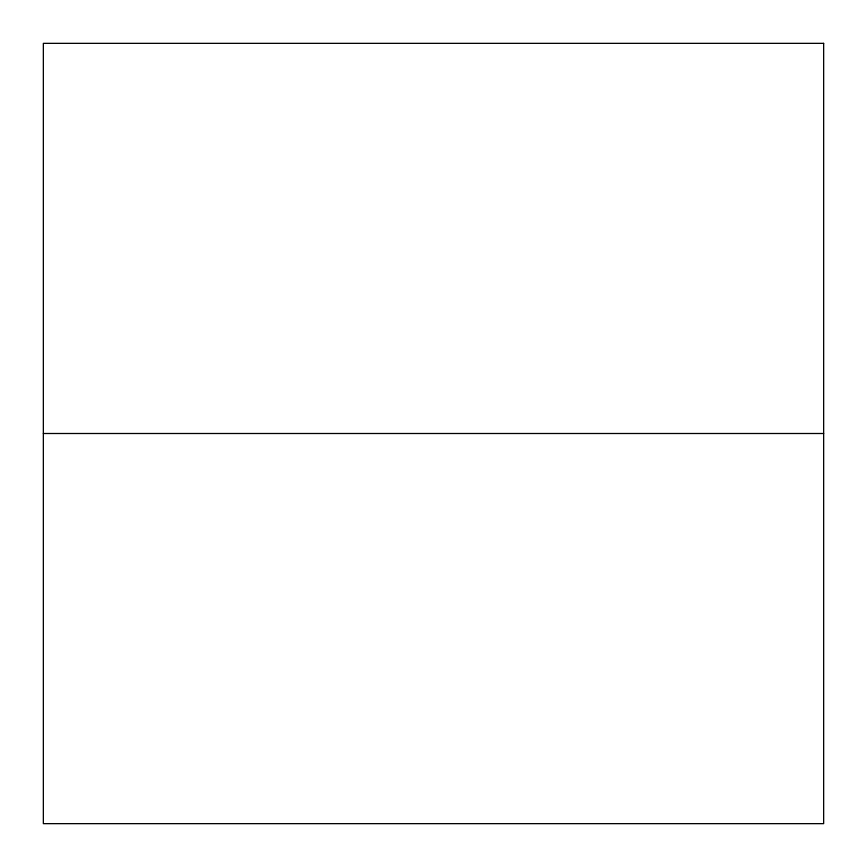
<?xml version="1.0" encoding="UTF-8"?>
<svg xmlns="http://www.w3.org/2000/svg" width="867" height="867" viewBox="0 0 867 867"><rect width="100%" height="100%" fill="white"/><g stroke="black" fill="none" stroke-linecap="round" stroke-linejoin="round"><path stroke-width="1.3" d="M43.35 433.5L823.65 433.5M823.65 43.35L43.35 43.35L43.35 823.65L823.65 823.65L823.65 43.35"/></g></svg>
